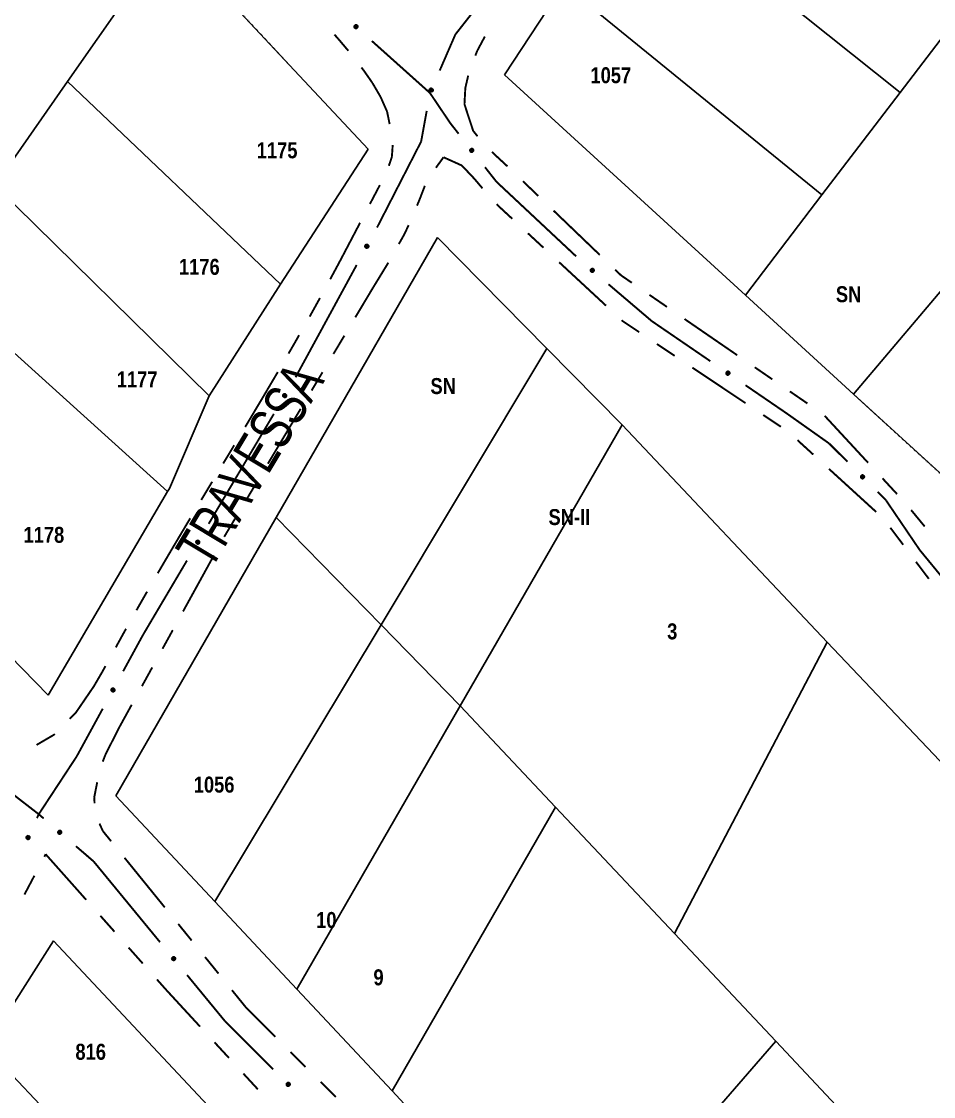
# Model space of a CAD drawing. Extents: x 201549 to 203722, y 4857623 to 4859778.
# Drawn here: x 202627.1 to 202712.8, y 4859167.1 to 4859268.1 of the extents above; entities that cross this region are included whole.
import ezdxf
from ezdxf.enums import TextEntityAlignment as Align

# ---------------------------------------------------------------- set-up
doc = ezdxf.new("R2010")
doc.units = 0
doc.header["$LTSCALE"] = 1.5
doc.header["$MEASUREMENT"] = 0
for name, color, linetype in [('CD-MALHA-LOTES', 40, 'CONTINUOUS'), ('RU-QUADRAS', 6, 'CONTINUOUS'), ('SV-EIXO-RUA-N-PAV', 6, 'CONTINUOUS'), ('SV-RUA-NAO-PAV-S-GUIA-C-GUIA', 7, 'CONTINUOUS'), ('SV-TXT-RUA-N-PAV-S-GUIA-C-GUIA', 7, 'CONTINUOUS'), ('Th_NmrPort', 1, 'CONTINUOUS')]:
    doc.layers.add(name, color=color, linetype=linetype)
doc.styles.add('ARIAL', font='ARIAL.TTF')
doc.styles.get("Standard").update_dxf_attribs({"font": 'swisscbo.ttf'})

msp = doc.modelspace()

# ---------------------------------------------------------------- linework, layer by layer
at = {"layer": 'CD-MALHA-LOTES', "linetype": 'Continuous'}
for p, q in [((202684.55, 4859281.41), (202709.62, 4859261.41)), ((202641, 4859276.07), (202631.47, 4859262.45)), ((202659.68, 4859256.08), (202641, 4859276.07)), ((202709.62, 4859261.41), (202719.11, 4859273.87)), ((202678.04, 4859271.53), (202672.47, 4859263.07)), ((202678.04, 4859271.53), (202702.28, 4859251.79)), ((202672.47, 4859263.07), (202695.1, 4859242.37)), ((202631.47, 4859262.45), (202625.84, 4859254.4)), ((202631.47, 4859262.45), (202651.45, 4859243.4)), ((202702.28, 4859251.79), (202709.62, 4859261.41)), ((202651.45, 4859243.4), (202659.68, 4859256.08)), ((202644.76, 4859232.94), (202624.64, 4859252.68)), ((202695.1, 4859242.37), (202702.28, 4859251.79)), ((202720.81, 4859251.49), (202705.24, 4859233.09)), ((202666.18, 4859247.8), (202651.06, 4859221.52)), ((202676.46, 4859237.38), (202666.18, 4859247.8)), ((202618.6, 4859244.05), (202640.85, 4859223.94)), ((202644.76, 4859232.94), (202651.45, 4859243.4)), ((202695.1, 4859242.37), (202705.24, 4859233.09)), ((202660.89, 4859211.44), (202676.46, 4859237.38)), ((202683.52, 4859230.21), (202676.46, 4859237.38)), ((202641.02, 4859224.22), (202644.76, 4859232.94)), ((202705.24, 4859233.09), (202719.73, 4859219.84)), ((202683.52, 4859230.21), (202668.31, 4859203.82)), ((202702.78, 4859209.79), (202683.52, 4859230.21)), ((202607.15, 4859227.69), (202629.65, 4859204.84)), ((202629.65, 4859204.84), (202640.85, 4859223.94)), ((202640.85, 4859223.94), (202641.02, 4859224.22)), ((202651.06, 4859221.52), (202636, 4859195.36)), ((202660.89, 4859211.44), (202651.06, 4859221.52)), ((202645.28, 4859185.45), (202660.89, 4859211.44)), ((202668.31, 4859203.82), (202660.89, 4859211.44)), ((202688.43, 4859182.45), (202702.78, 4859209.79)), ((202702.78, 4859209.79), (202738.72, 4859171.86)), ((202652.99, 4859177.22), (202668.31, 4859203.82)), ((202677.27, 4859194.3), (202668.31, 4859203.82)), ((202636, 4859195.36), (202645.28, 4859185.45)), ((202677.27, 4859194.3), (202661.92, 4859167.68)), ((202688.43, 4859182.45), (202677.27, 4859194.3)), ((202645.28, 4859185.45), (202652.99, 4859177.22)), ((202697.96, 4859172.33), (202688.43, 4859182.45)), ((202630.15, 4859181.75), (202623.78, 4859171.76)), ((202649.52, 4859161.1), (202630.15, 4859181.75)), ((202652.99, 4859177.22), (202661.92, 4859167.68)), ((202697.96, 4859172.33), (202678.49, 4859149.98)), ((202706.31, 4859163.46), (202697.96, 4859172.33)), ((202644.18, 4859150.26), (202623.78, 4859171.76)), ((202661.92, 4859167.68), (202678.49, 4859149.98))]:
    msp.add_line(p, q, dxfattribs=at)
at = {"layer": 'RU-QUADRAS', "linetype": 'Continuous'}
for points in [[(202520.07, 4859317.59, 0.01, 0.01, 0), (202528.45, 4859326.83, 0.01, 0.01, 0), (202553.18, 4859369.07, 0.01, 0.01, -0.0062454547), (202659.68, 4859256.08, 0.01, 0.01, 0), (202644.76, 4859232.94, 0.01, 0.01, 0), (202641.02, 4859224.22, 0.01, 0.01, 0), (202629.65, 4859204.84, 0.01, 0.01, -0.0097152506), (202584.4, 4859251.71, 0.01, 0.01, 0)], [(202672.47, 4859263.07, 0.01, 0.01, 0), (202706.96, 4859315.47, 0.01, 0.01, 0), (202731.27, 4859289.81, 0.01, 0.01, 0), (202816.84, 4859202.55, 0.01, 0.01, 0), (202784.23, 4859149.65, 0.01, 0.01, 0), (202755.1, 4859179.9, 0.01, 0.01, 0), (202731.47, 4859208.96, 0.01, 0.01, 0)], [(202636, 4859195.36, 0.01, 0.01, 0), (202666.18, 4859247.8, 0.01, 0.01, 0), (202683.52, 4859230.21, 0.01, 0.01, 0), (202773.3, 4859135.37, 0.01, 0.01, 0), (202742.1, 4859081.75, 0.01, 0.01, 0), (202709.49, 4859114.75, 0.01, 0.01, 0), (202678.49, 4859149.98, 0.01, 0.01, 0)], [(202602.43, 4859138.31, 0.01, 0.01, 0), (202630.15, 4859181.75, 0.01, 0.01, -0.0047944513), (202715.52, 4859089.91, 0.01, 0.01, 0), (202737.4, 4859069.1, 0.01, 0.01, 0), (202711.64, 4859024.83, 0.01, 0.01, 0), (202643.02, 4859096.11, 0.01, 0.01, 0), (202638.37, 4859102.7, 0.01, 0.01, 0)]]:
    msp.add_lwpolyline(points, format="xyseb", close=True, dxfattribs=at)
at = {"layer": 'SV-EIXO-RUA-N-PAV', "const_width": 0.18}
for points in [[(202667.865872, 4859266.85033), (202672.997919, 4859273.382026)], [(202660.024485, 4859266.244166), (202665.239955, 4859261.57524)], [(202666.395588, 4859263.462283), (202667.589867, 4859266.214318)], [(202667.589867, 4859266.214318), (202667.865872, 4859266.85033)], [(202665.239955, 4859261.57524), (202665.482469, 4859261.35814)], [(202665.482469, 4859261.35814), (202666.976593, 4859259.139901)], [(202664.653459, 4859256.798586), (202665.177242, 4859259.679394)], [(202666.976593, 4859259.139901), (202667.394054, 4859258.520122)], [(202667.394054, 4859258.520122), (202668.169339, 4859257.536106)], [(202664.620621, 4859256.734552), (202664.653459, 4859256.798586)], [(202660.513771, 4859248.726195), (202664.620621, 4859256.734552)], [(202670.644828, 4859254.394139), (202671.2637, 4859253.608648)], [(202671.2637, 4859253.608648), (202671.725407, 4859253.022635)], [(202671.725407, 4859253.022635), (202679.211013, 4859246.014834)], [(202652.866876, 4859234.67184), (202658.602238, 4859245.212506)], [(202682.241267, 4859243.404488), (202686.047483, 4859240.162156)], [(202686.047483, 4859240.162156), (202686.302076, 4859239.945281)], [(202686.302076, 4859239.945281), (202691.803209, 4859236.181348)], [(202695.104438, 4859233.922612), (202698.405667, 4859231.663877)], [(202698.405667, 4859231.663877), (202698.962954, 4859231.282575)], [(202645.586233, 4859222.394679), (202650.827878, 4859231.230593)], [(202698.962954, 4859231.282575), (202702.492057, 4859228.782793)], [(202702.492057, 4859228.782793), (202702.961126, 4859228.450536)], [(202702.961126, 4859228.450536), (202704.675986, 4859226.735676)], [(202707.504413, 4859223.907249), (202708.21152, 4859223.200142)], [(202708.21152, 4859223.200142), (202708.292022, 4859223.11964)], [(202708.292022, 4859223.11964), (202711.035604, 4859219.076467)], [(202644.707562, 4859220.90869), (202645.216543, 4859221.769467)], [(202645.216543, 4859221.769467), (202645.586233, 4859222.394679)], [(202711.035604, 4859219.076467), (202711.457242, 4859218.455106)], [(202711.457242, 4859218.455106), (202714.790966, 4859214.400577)], [(202638.53965, 4859210.477663), (202642.671636, 4859217.46558)], [(202638.117372, 4859209.703487), (202638.53965, 4859210.477663)], [(202636.680816, 4859207.0698), (202638.117372, 4859209.703487)], [(202632.322076, 4859199.078778), (202634.765407, 4859203.558218)], [(202628.757276, 4859193.647739), (202631.829578, 4859198.328447)], [(202631.829578, 4859198.328447), (202632.322076, 4859199.078778)], [(202624.580294, 4859196.881636), (202628.445173, 4859193.889374)], [(202628.445173, 4859193.889374), (202628.757276, 4859193.647739)], [(202628.590832, 4859193.282842), (202628.757276, 4859193.647739)], [(202628.757276, 4859193.647739), (202629.216265, 4859193.253144)], [(202632.24945, 4859190.645504), (202633.766043, 4859189.341684)], [(202633.766043, 4859189.341684), (202633.909362, 4859189.218473)], [(202633.909362, 4859189.218473), (202640.140381, 4859181.640207)], [(202642.680802, 4859178.550505), (202645.856329, 4859174.688378)], [(202645.856329, 4859174.688378), (202646.23706, 4859174.225327)], [(202646.23706, 4859174.225327), (202650.762913, 4859169.699473)]]:
    msp.add_lwpolyline(points, dxfattribs=at)
at = {"layer": 'SV-EIXO-RUA-N-PAV'}
for points in [[(202658.500721, 4859267.755995), (202658.549512, 4859267.759387), (202658.592139, 4859267.752325), (202658.625996, 4859267.736202), (202658.6522, 4859267.714154), (202658.676468, 4859267.688577), (202658.695245, 4859267.657393), (202658.708419, 4859267.618166), (202658.712165, 4859267.569246), (202658.702061, 4859267.526054), (202658.68803, 4859267.492015), (202658.666612, 4859267.463367), (202658.641371, 4859267.440209), (202658.608334, 4859267.421775), (202658.56845, 4859267.408812), (202658.519168, 4859267.406236), (202658.477426, 4859267.413446), (202658.445087, 4859267.429901), (202658.416422, 4859267.451615), (202658.39196, 4859267.478024), (202658.373704, 4859267.508741), (202658.360725, 4859267.548921), (202658.358827, 4859267.597596), (202658.365543, 4859267.639311), (202658.381539, 4859267.671873), (202658.403553, 4859267.699612), (202658.428909, 4859267.724264), (202658.459471, 4859267.744444), (202658.500721, 4859267.755995)], [(202665.441221, 4859261.539611), (202665.422621, 4859261.584844), (202665.415885, 4859261.627523), (202665.420512, 4859261.664737), (202665.433175, 4859261.696556), (202665.449797, 4859261.727649), (202665.473471, 4859261.7553), (202665.506545, 4859261.780169), (202665.55179, 4859261.799146), (202665.595964, 4859261.803173), (202665.632691, 4859261.800589), (202665.66663, 4859261.789295), (202665.696565, 4859261.772641), (202665.724474, 4859261.7471), (202665.749349, 4859261.713337), (202665.76733, 4859261.66738), (202665.773647, 4859261.625493), (202665.768226, 4859261.589615), (202665.756656, 4859261.555567), (202665.739306, 4859261.524027), (202665.71591, 4859261.497019), (202665.68187, 4859261.472034), (202665.636276, 4859261.454888), (202665.594571, 4859261.44811), (202665.558627, 4859261.453026), (202665.525362, 4859261.465172), (202665.493974, 4859261.481464), (202665.465188, 4859261.504105), (202665.441221, 4859261.539611)], [(202669.404631, 4859256.146108), (202669.453275, 4859256.141035), (202669.494045, 4859256.126727), (202669.524615, 4859256.105007), (202669.546624, 4859256.078769), (202669.566117, 4859256.049391), (202669.579235, 4859256.015436), (202669.585446, 4859255.974524), (202669.580699, 4859255.925691), (202669.563297, 4859255.884889), (202669.543606, 4859255.85378), (202669.517569, 4859255.829255), (202669.488712, 4859255.810797), (202669.45299, 4859255.798337), (202669.411469, 4859255.792447), (202669.362481, 4859255.798409), (202669.322607, 4859255.81271), (202669.293591, 4859255.834495), (202669.269101, 4859255.860828), (202669.24956, 4859255.891059), (202669.236875, 4859255.924465), (202669.23102, 4859255.966281), (202669.237545, 4859256.014554), (202669.251354, 4859256.054486), (202669.272727, 4859256.083801), (202669.299194, 4859256.107328), (202669.328422, 4859256.127237), (202669.362006, 4859256.141845), (202669.404631, 4859256.146108)], [(202659.392767, 4859246.895688), (202659.378255, 4859246.942394), (202659.375333, 4859246.985503), (202659.383245, 4859247.02216), (202659.398683, 4859247.052729), (202659.417999, 4859247.082223), (202659.444034, 4859247.107664), (202659.479185, 4859247.129499), (202659.525935, 4859247.144385), (202659.570293, 4859247.144476), (202659.606645, 4859247.138642), (202659.639448, 4859247.124379), (202659.667786, 4859247.105135), (202659.693318, 4859247.077217), (202659.715098, 4859247.041379), (202659.728929, 4859246.994007), (202659.731503, 4859246.951725), (202659.72292, 4859246.91647), (202659.708372, 4859246.883584), (202659.688291, 4859246.853708), (202659.662591, 4859246.828883), (202659.626468, 4859246.807018), (202659.579531, 4859246.793987), (202659.537389, 4859246.790938), (202659.502023, 4859246.799024), (202659.469968, 4859246.814075), (202659.44015, 4859246.833089), (202659.413487, 4859246.858196), (202659.392767, 4859246.895688)], [(202680.680789, 4859244.878391), (202680.729481, 4859244.882982), (202680.772269, 4859244.87697), (202680.806512, 4859244.861685), (202680.833251, 4859244.840287), (202680.85814, 4859244.815315), (202680.877678, 4859244.784602), (202680.891813, 4859244.74571), (202680.896761, 4859244.696897), (202680.887722, 4859244.65347), (202680.874532, 4859244.619096), (202680.853825, 4859244.589931), (202680.829161, 4859244.566159), (202680.796587, 4859244.546918), (202680.757034, 4859244.532979), (202680.707831, 4859244.529191), (202680.665924, 4859244.535373), (202680.63319, 4859244.551027), (202680.604, 4859244.57203), (202680.578896, 4859244.597829), (202680.55989, 4859244.628088), (202680.545927, 4859244.667937), (202680.542832, 4859244.71655), (202680.54852, 4859244.758418), (202680.563711, 4859244.791363), (202680.585036, 4859244.819635), (202680.609779, 4859244.844903), (202680.639835, 4859244.865829), (202680.680789, 4859244.878391)], [(202693.397403, 4859235.223964), (202693.445341, 4859235.233658), (202693.488524, 4859235.232186), (202693.524187, 4859235.220592), (202693.553031, 4859235.20213), (202693.580411, 4859235.179918), (202693.603076, 4859235.151434), (202693.621228, 4859235.114247), (202693.63129, 4859235.066227), (202693.626875, 4859235.022089), (202693.617379, 4859234.986517), (202693.599859, 4859234.955333), (202693.577836, 4859234.929096), (202693.547469, 4859234.906531), (202693.509605, 4859234.888503), (202693.461074, 4859234.879555), (202693.418748, 4859234.881288), (202693.384548, 4859234.893408), (202693.353308, 4859234.91122), (202693.325627, 4859234.934231), (202693.30354, 4859234.96232), (202693.285457, 4859235.000477), (202693.27726, 4859235.048494), (202693.278506, 4859235.090728), (202693.290143, 4859235.12509), (202693.308371, 4859235.15545), (202693.330315, 4859235.183184), (202693.358, 4859235.207159), (202693.397403, 4859235.223964)], [(202651.6803, 4859232.883293), (202651.667531, 4859232.930505), (202651.66621, 4859232.973693), (202651.675477, 4859233.01003), (202651.692038, 4859233.040006), (202651.712435, 4859233.068764), (202651.739396, 4859233.093221), (202651.775332, 4859233.113737), (202651.822603, 4859233.126879), (202651.866933, 4859233.125324), (202651.903044, 4859233.118145), (202651.935295, 4859233.102676), (202651.9629, 4859233.082393), (202651.987378, 4859233.053547), (202652.007814, 4859233.016926), (202652.019878, 4859232.969074), (202652.020882, 4859232.926725), (202652.010997, 4859232.891813), (202651.99524, 4859232.859489), (202651.974064, 4859232.830379), (202651.94746, 4859232.806524), (202651.910551, 4859232.786015), (202651.863164, 4859232.774733), (202651.820937, 4859232.77325), (202651.785896, 4859232.782642), (202651.754421, 4859232.798872), (202651.725329, 4859232.818979), (202651.699615, 4859232.845057), (202651.6803, 4859232.883293)], [(202706.066441, 4859225.500899), (202706.115344, 4859225.501592), (202706.157516, 4859225.492187), (202706.190432, 4859225.47422), (202706.215379, 4859225.450758), (202706.238197, 4859225.423881), (202706.255224, 4859225.391708), (202706.266213, 4859225.351813), (202706.267252, 4859225.302761), (202706.254779, 4859225.260193), (202706.23889, 4859225.22698), (202706.215923, 4859225.199558), (202706.189442, 4859225.177829), (202706.155437, 4859225.161247), (202706.114899, 4859225.150506), (202706.06555, 4859225.150655), (202706.024269, 4859225.160158), (202705.992887, 4859225.178373), (202705.965466, 4859225.201637), (202705.942499, 4859225.229356), (202705.925967, 4859225.261034), (202705.915226, 4859225.30187), (202705.916018, 4859225.350575), (202705.925026, 4859225.391856), (202705.942796, 4859225.423485), (202705.966307, 4859225.449966), (202705.992986, 4859225.47318), (202706.024615, 4859225.491643), (202706.066441, 4859225.500899)], [(202643.521713, 4859219.119487), (202643.508877, 4859219.166681), (202643.507495, 4859219.209866), (202643.51671, 4859219.246217), (202643.533229, 4859219.276216), (202643.553585, 4859219.305003), (202643.580511, 4859219.329498), (202643.616418, 4859219.350065), (202643.66367, 4859219.363274), (202643.708003, 4859219.361782), (202643.744124, 4859219.354655), (202643.776397, 4859219.339231), (202643.80403, 4859219.318988), (202643.82855, 4859219.290177), (202643.849037, 4859219.253584), (202643.861169, 4859219.20575), (202643.862233, 4859219.163402), (202643.852397, 4859219.128476), (202643.836686, 4859219.09613), (202643.815552, 4859219.06699), (202643.788982, 4859219.043097), (202643.752102, 4859219.022535), (202643.70473, 4859219.011187), (202643.662506, 4859219.009643), (202643.627451, 4859219.018986), (202643.595954, 4859219.035171), (202643.566833, 4859219.055237), (202643.541083, 4859219.081279), (202643.521713, 4859219.119487)], [(202635.557671, 4859205.240585), (202635.543207, 4859205.287306), (202635.54033, 4859205.330418), (202635.54828, 4859205.367066), (202635.563749, 4859205.397619), (202635.583095, 4859205.427094), (202635.609157, 4859205.452507), (202635.64433, 4859205.474306), (202635.691096, 4859205.489144), (202635.735453, 4859205.489189), (202635.7718, 4859205.483317), (202635.804588, 4859205.469021), (202635.832906, 4859205.449747), (202635.858409, 4859205.421803), (202635.880152, 4859205.385943), (202635.893934, 4859205.338557), (202635.896465, 4859205.296272), (202635.887845, 4859205.261026), (202635.873264, 4859205.228155), (202635.853152, 4859205.1983), (202635.827426, 4859205.173501), (202635.79128, 4859205.151674), (202635.74433, 4859205.138691), (202635.702185, 4859205.135685), (202635.666827, 4859205.143808), (202635.634788, 4859205.158892), (202635.604989, 4859205.177937), (202635.578352, 4859205.203071), (202635.557671, 4859205.240585)], [(202627.60104, 4859191.378164), (202627.58328, 4859191.423734), (202627.577335, 4859191.466531), (202627.58265, 4859191.503653), (202627.5959, 4859191.535232), (202627.613094, 4859191.566012), (202627.637277, 4859191.59322), (202627.670805, 4859191.617472), (202627.716393, 4859191.635609), (202627.760635, 4859191.638818), (202627.797307, 4859191.635554), (202627.831031, 4859191.623633), (202627.860653, 4859191.606429), (202627.888084, 4859191.580375), (202627.91233, 4859191.546157), (202627.929457, 4859191.499875), (202627.934998, 4859191.457879), (202627.928914, 4859191.422108), (202627.916715, 4859191.38828), (202627.898785, 4859191.357066), (202627.874893, 4859191.330495), (202627.840397, 4859191.306145), (202627.794493, 4859191.289846), (202627.752669, 4859191.283841), (202627.716822, 4859191.289421), (202627.683788, 4859191.302181), (202627.652707, 4859191.319051), (202627.624345, 4859191.342221), (202627.60104, 4859191.378164)], [(202630.695668, 4859192.126465), (202630.744381, 4859192.130834), (202630.78714, 4859192.124629), (202630.821315, 4859192.109189), (202630.847956, 4859192.08767), (202630.872731, 4859192.062585), (202630.89213, 4859192.031784), (202630.906089, 4859191.992829), (202630.910815, 4859191.943994), (202630.90158, 4859191.900608), (202630.888234, 4859191.866295), (202630.867395, 4859191.837223), (202630.842624, 4859191.813563), (202630.809963, 4859191.79447), (202630.770347, 4859191.78071), (202630.721127, 4859191.777146), (202630.679248, 4859191.783517), (202630.646585, 4859191.79932), (202630.617492, 4859191.820455), (202630.592505, 4859191.846367), (202630.573636, 4859191.876712), (202630.559854, 4859191.916624), (202630.55698, 4859191.965251), (202630.562857, 4859192.007093), (202630.578197, 4859192.039969), (202630.59965, 4859192.068143), (202630.624507, 4859192.093299), (202630.654657, 4859192.114088), (202630.695668, 4859192.126465)], [(202641.404368, 4859180.276251), (202641.453108, 4859180.272193), (202641.494167, 4859180.258738), (202641.525183, 4859180.237659), (202641.547733, 4859180.211886), (202641.567834, 4859180.18292), (202641.581657, 4859180.149245), (202641.58872, 4859180.108472), (202641.584991, 4859180.059551), (202641.568443, 4859180.018395), (202641.549405, 4859179.986882), (202641.523884, 4859179.96182), (202641.495418, 4859179.942765), (202641.459964, 4859179.929563), (202641.418574, 4859179.922809), (202641.369473, 4859179.927749), (202641.32931, 4859179.941216), (202641.299845, 4859179.962392), (202641.274812, 4859179.988209), (202641.254645, 4859180.018026), (202641.241267, 4859180.05116), (202641.234542, 4859180.092846), (202641.24006, 4859180.141244), (202641.253034, 4859180.181455), (202641.273791, 4859180.211209), (202641.299762, 4859180.235282), (202641.328569, 4859180.255796), (202641.361842, 4859180.2711), (202641.404368, 4859180.276251)], [(202652.153368, 4859168.464696), (202652.202272, 4859168.465389), (202652.244444, 4859168.455984), (202652.277359, 4859168.438017), (202652.302306, 4859168.414555), (202652.325124, 4859168.387678), (202652.342152, 4859168.355505), (202652.35314, 4859168.31561), (202652.354179, 4859168.266558), (202652.341706, 4859168.22399), (202652.325817, 4859168.190777), (202652.302851, 4859168.163355), (202652.276369, 4859168.141626), (202652.242365, 4859168.125044), (202652.201826, 4859168.114303), (202652.152477, 4859168.114452), (202652.111196, 4859168.123955), (202652.079815, 4859168.14217), (202652.052393, 4859168.165434), (202652.029427, 4859168.193153), (202652.012894, 4859168.224831), (202652.002153, 4859168.265667), (202652.002945, 4859168.314372), (202652.011954, 4859168.355653), (202652.029724, 4859168.387282), (202652.053235, 4859168.413763), (202652.079914, 4859168.436977), (202652.111543, 4859168.45544), (202652.153368, 4859168.464696)]]:
    msp.add_lwpolyline(points, close=True, dxfattribs=at)
for points in [[(202658.358827, 4859267.597596), (202658.608334, 4859267.421775)], [(202658.360725, 4859267.548921), (202658.56845, 4859267.408812)], [(202658.363134, 4859267.61626), (202658.620629, 4859267.433365)], [(202658.363657, 4859267.571837), (202658.585783, 4859267.416943)], [(202658.365543, 4859267.639311), (202658.641371, 4859267.440209)], [(202658.372905, 4859267.526931), (202658.53772, 4859267.412353)], [(202658.373704, 4859267.508741), (202658.519168, 4859267.406236)], [(202658.375614, 4859267.652704), (202658.651409, 4859267.453427)], [(202658.381539, 4859267.671873), (202658.666612, 4859267.463367)], [(202658.38649, 4859267.490961), (202658.49319, 4859267.413756)], [(202658.39196, 4859267.478024), (202658.477426, 4859267.413446)], [(202658.394194, 4859267.683688), (202658.674268, 4859267.476917)], [(202658.403553, 4859267.699612), (202658.68803, 4859267.492015)], [(202658.419784, 4859267.710228), (202658.692529, 4859267.513681)], [(202658.428909, 4859267.724264), (202658.702061, 4859267.526054)], [(202658.44762, 4859267.731094), (202658.703992, 4859267.551036)], [(202658.459471, 4859267.744444), (202658.712165, 4859267.569246)], [(202658.479523, 4859267.748319), (202658.706412, 4859267.594655)], [(202658.500721, 4859267.755995), (202658.708419, 4859267.618166)], [(202658.527373, 4859267.756763), (202658.696041, 4859267.642398)], [(202658.549512, 4859267.759387), (202658.695245, 4859267.657393)], [(202658.573829, 4859267.755466), (202658.678603, 4859267.678155)], [(202658.592139, 4859267.752325), (202658.676468, 4859267.688577)], [(202665.415885, 4859261.627523), (202665.449797, 4859261.727649)], [(202665.418676, 4859261.609157), (202665.459015, 4859261.732961)], [(202665.422621, 4859261.584844), (202665.473471, 4859261.7553)], [(202665.432091, 4859261.564661), (202665.487451, 4859261.760783)], [(202665.441221, 4859261.539611), (202665.506545, 4859261.780169)], [(202665.455189, 4859261.521913), (202665.52949, 4859261.785676)], [(202665.465188, 4859261.504105), (202665.55179, 4859261.799146)], [(202665.481593, 4859261.497067), (202665.571648, 4859261.79713)], [(202665.493974, 4859261.481464), (202665.595964, 4859261.803173)], [(202665.510171, 4859261.477229), (202665.610711, 4859261.798028)], [(202665.525362, 4859261.465172), (202665.632691, 4859261.800589)], [(202665.543425, 4859261.46131), (202665.651357, 4859261.792289)], [(202665.558627, 4859261.453026), (202665.66663, 4859261.789295)], [(202665.578686, 4859261.453446), (202665.680856, 4859261.778)], [(202665.594571, 4859261.44811), (202665.696565, 4859261.772641)], [(202665.617206, 4859261.453091), (202665.709599, 4859261.755114)], [(202665.636276, 4859261.454888), (202665.724474, 4859261.7471)], [(202665.659199, 4859261.467593), (202665.736169, 4859261.727222)], [(202665.68187, 4859261.472034), (202665.749349, 4859261.713337)], [(202665.6989, 4859261.490525), (202665.755677, 4859261.683057)], [(202665.71591, 4859261.497019), (202665.76733, 4859261.66738)], [(202665.728753, 4859261.514757), (202665.768383, 4859261.640356)], [(202665.739306, 4859261.524027), (202665.773647, 4859261.625493)], [(202669.23102, 4859255.966281), (202669.411469, 4859255.792447)], [(202669.236875, 4859255.924465), (202669.362481, 4859255.798409)], [(202669.237545, 4859256.014554), (202669.45299, 4859255.798337)], [(202669.23786, 4859255.988348), (202669.429944, 4859255.797467)], [(202669.239224, 4859255.94252), (202669.381809, 4859255.801234)], [(202669.245006, 4859256.032195), (202669.4671, 4859255.807633)], [(202669.246402, 4859255.904746), (202669.338189, 4859255.810296)], [(202669.24956, 4859255.891059), (202669.322607, 4859255.81271)], [(202669.251354, 4859256.054486), (202669.488712, 4859255.810797)], [(202669.263584, 4859256.065942), (202669.500879, 4859255.822086)], [(202669.272727, 4859256.083801), (202669.517569, 4859255.829255)], [(202669.287229, 4859256.093257), (202669.527447, 4859255.841281)], [(202669.299194, 4859256.107328), (202669.543606, 4859255.85378)], [(202669.317013, 4859256.114985), (202669.551774, 4859255.874345)], [(202669.328422, 4859256.127237), (202669.563297, 4859255.884889)], [(202669.348031, 4859256.130738), (202669.569508, 4859255.909163)], [(202669.362006, 4859256.141845), (202669.580699, 4859255.925691)], [(202669.382426, 4859256.142203), (202669.579414, 4859255.951711)], [(202669.404631, 4859256.146108), (202669.585446, 4859255.974524)], [(202669.431015, 4859256.142268), (202669.577433, 4859256.000528)], [(202669.453275, 4859256.141035), (202669.579235, 4859256.015436)], [(202669.476552, 4859256.132979), (202669.566422, 4859256.038756)], [(202669.494045, 4859256.126727), (202669.566117, 4859256.049391)], [(202659.375333, 4859246.985503), (202659.417999, 4859247.082223)], [(202659.376483, 4859246.966961), (202659.427652, 4859247.086696)], [(202659.378255, 4859246.942394), (202659.444034, 4859247.107664)], [(202659.385896, 4859246.921451), (202659.458445, 4859247.111884)], [(202659.392767, 4859246.895688), (202659.479185, 4859247.129499)], [(202659.405108, 4859246.876821), (202659.502528, 4859247.132947)], [(202659.413487, 4859246.858196), (202659.525935, 4859247.144385)], [(202659.429203, 4859246.84973), (202659.545536, 4859247.140615)], [(202659.44015, 4859246.833089), (202659.570293, 4859247.144476)], [(202659.455907, 4859246.827433), (202659.584525, 4859247.138041)], [(202659.469968, 4859246.814075), (202659.606645, 4859247.138642)], [(202659.487616, 4859246.808625), (202659.624502, 4859247.128717)], [(202659.502023, 4859246.799024), (202659.639448, 4859247.124379)], [(202659.52204, 4859246.797662), (202659.652615, 4859247.111866)], [(202659.537389, 4859246.790938), (202659.667786, 4859247.105135)], [(202659.560377, 4859246.79389), (202659.679213, 4859247.08652)], [(202659.579531, 4859246.793987), (202659.693318, 4859247.077217)], [(202659.603491, 4859246.804607), (202659.703202, 4859247.056379)], [(202659.626468, 4859246.807018), (202659.715098, 4859247.041379)], [(202659.645071, 4859246.823925), (202659.718714, 4859247.010657)], [(202659.662591, 4859246.828883), (202659.728929, 4859246.994007)], [(202659.676957, 4859246.845411), (202659.727579, 4859246.966997)], [(202659.688291, 4859246.853708), (202659.731503, 4859246.951725)], [(202680.558259, 4859244.772055), (202680.838871, 4859244.57962)], [(202680.563711, 4859244.791363), (202680.853825, 4859244.589931)], [(202680.576071, 4859244.803486), (202680.861146, 4859244.603665)], [(202680.585036, 4859244.819635), (202680.874532, 4859244.619096)], [(202680.601001, 4859244.830647), (202680.878497, 4859244.640867)], [(202680.609779, 4859244.844903), (202680.887722, 4859244.65347)], [(202680.628316, 4859244.852191), (202680.889038, 4859244.678492)], [(202680.639835, 4859244.865829), (202680.896761, 4859244.696897)], [(202680.659785, 4859244.870196), (202680.890384, 4859244.722157)], [(202680.680789, 4859244.878391), (202680.891813, 4859244.74571)], [(202680.707413, 4859244.879814), (202680.878843, 4859244.769631)], [(202680.729481, 4859244.882982), (202680.877678, 4859244.784602)], [(202680.753887, 4859244.87966), (202680.86053, 4859244.804948)], [(202680.772269, 4859244.87697), (202680.85814, 4859244.815315)], [(202680.542832, 4859244.71655), (202680.796587, 4859244.546918)], [(202680.545927, 4859244.667937), (202680.757034, 4859244.532979)], [(202680.546679, 4859244.735314), (202680.808594, 4859244.558807)], [(202680.548295, 4859244.690918), (202680.774162, 4859244.541533)], [(202680.54852, 4859244.758418), (202680.829161, 4859244.566159)], [(202680.558644, 4859244.646253), (202680.726226, 4859244.535762)], [(202680.55989, 4859244.628088), (202680.707831, 4859244.529191)], [(202680.573109, 4859244.610628), (202680.681676, 4859244.53607)], [(202680.578896, 4859244.597829), (202680.665924, 4859244.535373)], [(202693.27726, 4859235.048494), (202693.547469, 4859234.906531)], [(202693.278506, 4859235.090728), (202693.577836, 4859234.929096)], [(202693.279109, 4859235.067559), (202693.558157, 4859234.919618)], [(202693.285391, 4859235.02358), (202693.525736, 4859234.898814)], [(202693.285457, 4859235.000477), (202693.509605, 4859234.888503)], [(202693.286755, 4859235.105315), (202693.586073, 4859234.943505)], [(202693.290143, 4859235.12509), (202693.599859, 4859234.955333)], [(202693.300387, 4859234.980253), (202693.478674, 4859234.888027)], [(202693.301157, 4859235.138447), (202693.605692, 4859234.969762)], [(202693.30354, 4859234.96232), (202693.461074, 4859234.879555)], [(202693.308371, 4859235.15545), (202693.617379, 4859234.986517)], [(202693.318524, 4859234.94635), (202693.43434, 4859234.883641)], [(202693.323088, 4859235.168083), (202693.619028, 4859235.008584)], [(202693.325627, 4859234.934231), (202693.418748, 4859234.881288)], [(202693.330315, 4859235.183184), (202693.626875, 4859235.022089)], [(202693.347982, 4859235.192384), (202693.625548, 4859235.04711)], [(202693.358, 4859235.207159), (202693.63129, 4859235.066227)], [(202693.37738, 4859235.213603), (202693.622288, 4859235.090675)], [(202693.397403, 4859235.223964), (202693.621228, 4859235.114247)], [(202693.42373, 4859235.228183), (202693.605811, 4859235.136669)], [(202693.445341, 4859235.233658), (202693.603076, 4859235.151434)], [(202693.469961, 4859235.232925), (202693.58388, 4859235.169861)], [(202693.488524, 4859235.232186), (202693.580411, 4859235.179918)], [(202651.66621, 4859232.973693), (202651.712435, 4859233.068764)], [(202651.666672, 4859232.955121), (202651.722247, 4859233.072875)], [(202651.667531, 4859232.930505), (202651.739396, 4859233.093221)], [(202651.67439, 4859232.909292), (202651.753953, 4859233.096903)], [(202651.6803, 4859232.883293), (202651.775332, 4859233.113737)], [(202651.691933, 4859232.863981), (202651.798787, 4859233.116317)], [(202651.699615, 4859232.845057), (202651.822603, 4859233.126879)], [(202651.715007, 4859232.836014), (202651.84205, 4859233.122384)], [(202651.725329, 4859232.818979), (202651.866933, 4859233.125324)], [(202651.740865, 4859232.812742), (202651.880917, 4859233.118366)], [(202651.754421, 4859232.798872), (202651.903044, 4859233.118145)], [(202651.771855, 4859232.792771), (202651.92052, 4859233.107565)], [(202651.785896, 4859232.782642), (202651.935295, 4859233.102676)], [(202651.805849, 4859232.780538), (202651.947989, 4859233.089683)], [(202651.820937, 4859232.77325), (202651.9629, 4859233.082393)], [(202651.844019, 4859232.775347), (202651.973628, 4859233.063367)], [(202651.863164, 4859232.774733), (202651.987378, 4859233.053547)], [(202651.887501, 4859232.784457), (202651.996483, 4859233.032357)], [(202651.910551, 4859232.786015), (202652.007814, 4859233.016926)], [(202651.929769, 4859232.80222), (202652.010287, 4859232.986091)], [(202651.94746, 4859232.806524), (202652.019878, 4859232.969074)], [(202651.96243, 4859232.822508), (202652.017528, 4859232.942132)], [(202651.974064, 4859232.830379), (202652.020882, 4859232.926725)], [(202705.915226, 4859225.30187), (202706.114899, 4859225.150506)], [(202705.916018, 4859225.350575), (202706.155437, 4859225.161247)], [(202705.919419, 4859225.324589), (202706.132653, 4859225.157668)], [(202705.921348, 4859225.368973), (202706.168353, 4859225.172141)], [(202705.925026, 4859225.391856), (202706.189442, 4859225.177829)], [(202705.925967, 4859225.261034), (202706.06555, 4859225.150655)], [(202705.926173, 4859225.27924), (202706.08441, 4859225.155738)], [(202705.935821, 4859225.404673), (202706.200194, 4859225.190473)], [(202705.937751, 4859225.242576), (202706.040027, 4859225.159597)], [(202705.942499, 4859225.229356), (202706.024269, 4859225.160158)], [(202705.942796, 4859225.423485), (202706.215923, 4859225.199558)], [(202705.956084, 4859225.434583), (202706.224315, 4859225.212665)], [(202705.966307, 4859225.449966), (202706.23889, 4859225.22698)], [(202705.9831, 4859225.45967), (202706.244578, 4859225.248365)], [(202705.992986, 4859225.47318), (202706.254779, 4859225.260193)], [(202706.012046, 4859225.478967), (202706.258086, 4859225.28503)], [(202706.024615, 4859225.491643), (202706.267252, 4859225.302761)], [(202706.044851, 4859225.494405), (202706.26291, 4859225.328448)], [(202706.066441, 4859225.500899), (202706.266213, 4859225.351813)], [(202706.093094, 4859225.500194), (202706.255191, 4859225.376692)], [(202706.115344, 4859225.501592), (202706.255224, 4859225.391708)], [(202706.139408, 4859225.496335), (202706.239753, 4859225.413356)], [(202706.157516, 4859225.492187), (202706.238197, 4859225.423881)], [(202643.507495, 4859219.209866), (202643.553585, 4859219.305003)], [(202643.507983, 4859219.191295), (202643.563391, 4859219.309128)], [(202643.508877, 4859219.166681), (202643.580511, 4859219.329498)], [(202643.515766, 4859219.145478), (202643.595063, 4859219.333202)], [(202643.521713, 4859219.119487), (202643.616418, 4859219.350065)], [(202643.533374, 4859219.100191), (202643.63987, 4859219.352679)], [(202643.541083, 4859219.081279), (202643.66367, 4859219.363274)], [(202643.556487, 4859219.072257), (202643.683124, 4859219.358807)], [(202643.566833, 4859219.055237), (202643.708003, 4859219.361782)], [(202643.582378, 4859219.049022), (202643.721996, 4859219.354844)], [(202643.595954, 4859219.035171), (202643.744124, 4859219.354655)], [(202643.613396, 4859219.029095), (202643.761614, 4859219.344099)], [(202643.627451, 4859219.018986), (202643.776397, 4859219.339231)], [(202643.647407, 4859219.01691), (202643.789109, 4859219.326256)], [(202643.662506, 4859219.009643), (202643.80403, 4859219.318988)], [(202643.685585, 4859219.011773), (202643.814786, 4859219.299977)], [(202643.70473, 4859219.011187), (202643.82855, 4859219.290177)], [(202643.729054, 4859219.020945), (202643.837684, 4859219.269)], [(202643.752102, 4859219.022535), (202643.849037, 4859219.253584)], [(202643.771297, 4859219.038767), (202643.851554, 4859219.222753)], [(202643.788982, 4859219.043097), (202643.861169, 4859219.20575)], [(202643.803929, 4859219.059102), (202643.858857, 4859219.178804)], [(202643.815552, 4859219.06699), (202643.862233, 4859219.163402)], [(202635.54033, 4859205.330418), (202635.583095, 4859205.427094)], [(202635.541461, 4859205.311875), (202635.592753, 4859205.431557)], [(202635.543207, 4859205.287306), (202635.609157, 4859205.452507)], [(202635.550826, 4859205.266354), (202635.623572, 4859205.456713)], [(202635.557671, 4859205.240585), (202635.64433, 4859205.474306)], [(202635.569993, 4859205.221705), (202635.667677, 4859205.47773)], [(202635.578352, 4859205.203071), (202635.691096, 4859205.489144)], [(202635.59406, 4859205.194589), (202635.710693, 4859205.485353)], [(202635.604989, 4859205.177937), (202635.735453, 4859205.489189)], [(202635.620741, 4859205.172264), (202635.749679, 4859205.48274)], [(202635.634788, 4859205.158892), (202635.7718, 4859205.483317)], [(202635.652431, 4859205.153424), (202635.789646, 4859205.473374)], [(202635.666827, 4859205.143808), (202635.804588, 4859205.469021)], [(202635.686843, 4859205.142425), (202635.817742, 4859205.456495)], [(202635.702185, 4859205.135685), (202635.832906, 4859205.449747)], [(202635.725176, 4859205.138614), (202635.844314, 4859205.431121)], [(202635.74433, 4859205.138691), (202635.858409, 4859205.421803)], [(202635.768301, 4859205.149286), (202635.868272, 4859205.400955)], [(202635.79128, 4859205.151674), (202635.880152, 4859205.385943)], [(202635.809901, 4859205.168561), (202635.883736, 4859205.355217)], [(202635.827426, 4859205.173501), (202635.893934, 4859205.338557)], [(202635.841809, 4859205.190015), (202635.892557, 4859205.311548)], [(202635.853152, 4859205.1983), (202635.896465, 4859205.296272)], [(202627.577335, 4859191.466531), (202627.613094, 4859191.566012)], [(202627.579785, 4859191.448116), (202627.622409, 4859191.571152)], [(202627.58328, 4859191.423734), (202627.637277, 4859191.59322)], [(202627.592374, 4859191.40338), (202627.651355, 4859191.598443)], [(202627.60104, 4859191.378164), (202627.670805, 4859191.617472)], [(202627.614677, 4859191.360211), (202627.693848, 4859191.622553)], [(202627.624345, 4859191.342221), (202627.716393, 4859191.635609)], [(202627.640617, 4859191.334881), (202627.73621, 4859191.633226)], [(202627.652707, 4859191.319051), (202627.760635, 4859191.638818)], [(202627.668823, 4859191.314517), (202627.775284, 4859191.6334)], [(202627.683788, 4859191.302181), (202627.797307, 4859191.635554)], [(202627.701776, 4859191.297986), (202627.815817, 4859191.626909)], [(202627.716822, 4859191.289421), (202627.831031, 4859191.623633)], [(202627.736886, 4859191.28947), (202627.845046, 4859191.612077)], [(202627.752669, 4859191.283841), (202627.860653, 4859191.606429)], [(202627.775393, 4859191.288402), (202627.87336, 4859191.588663)], [(202627.794493, 4859191.289846), (202627.888084, 4859191.580375)], [(202627.817646, 4859191.302124), (202627.899409, 4859191.560284)], [(202627.840397, 4859191.306145), (202627.91233, 4859191.546157)], [(202627.857765, 4859191.324318), (202627.918096, 4859191.515765)], [(202627.874893, 4859191.330495), (202627.929457, 4859191.499875)], [(202627.888062, 4859191.347993), (202627.93001, 4859191.472837)], [(202627.898785, 4859191.357066), (202627.934998, 4859191.457879)], [(202630.55698, 4859191.965251), (202630.809963, 4859191.79447)], [(202630.559854, 4859191.916624), (202630.770347, 4859191.78071)], [(202630.560911, 4859191.983997), (202630.822023, 4859191.806304)], [(202630.562326, 4859191.939594), (202630.787513, 4859191.789187)], [(202630.562857, 4859192.007093), (202630.842624, 4859191.813563)], [(202630.572472, 4859191.894882), (202630.739552, 4859191.783633)], [(202630.572657, 4859192.020685), (202630.852394, 4859191.82698)], [(202630.573636, 4859191.876712), (202630.721127, 4859191.777146)], [(202630.578197, 4859192.039969), (202630.867395, 4859191.837223)], [(202630.586776, 4859191.859192), (202630.695004, 4859191.784143)], [(202630.590612, 4859192.052035), (202630.874778, 4859191.850924)], [(202630.592505, 4859191.846367), (202630.679248, 4859191.783517)], [(202630.59965, 4859192.068143), (202630.888234, 4859191.866295)], [(202630.615664, 4859192.079083), (202630.892297, 4859191.888047)], [(202630.624507, 4859192.093299), (202630.90158, 4859191.900608)], [(202630.643077, 4859192.100503), (202630.903009, 4859191.925624)], [(202630.654657, 4859192.114088), (202630.910815, 4859191.943994)], [(202630.674628, 4859192.118365), (202630.904553, 4859191.969282)], [(202630.695668, 4859192.126465), (202630.906089, 4859191.992829)], [(202630.722299, 4859192.127767), (202630.893227, 4859192.016808)], [(202630.744381, 4859192.130834), (202630.89213, 4859192.031784)], [(202630.768771, 4859192.127402), (202630.875075, 4859192.052208)], [(202630.78714, 4859192.124629), (202630.872731, 4859192.062585)], [(202641.253034, 4859180.181455), (202641.495418, 4859179.942765)], [(202641.265022, 4859180.193163), (202641.507347, 4859179.954305)], [(202641.273791, 4859180.211209), (202641.523884, 4859179.96182)], [(202641.288093, 4859180.220965), (202641.533509, 4859179.97405)], [(202641.299762, 4859180.235282), (202641.549405, 4859179.986882)], [(202641.317417, 4859180.24331), (202641.557142, 4859180.007614)], [(202641.328569, 4859180.255796), (202641.568443, 4859180.018395)], [(202641.3481, 4859180.259705), (202641.574146, 4859180.042793)], [(202641.361842, 4859180.2711), (202641.584991, 4859180.059551)], [(202641.38225, 4859180.271884), (202641.583164, 4859180.085539)], [(202641.404368, 4859180.276251), (202641.58872, 4859180.108472)], [(202641.430827, 4859180.272962), (202641.580166, 4859180.134303)], [(202641.453108, 4859180.272193), (202641.581657, 4859180.149245)], [(202641.476547, 4859180.264624), (202641.568361, 4859180.172294)], [(202641.494167, 4859180.258738), (202641.567834, 4859180.18292)], [(202641.234542, 4859180.092846), (202641.418574, 4859179.922809)], [(202641.24006, 4859180.141244), (202641.459964, 4859179.929563)], [(202641.240921, 4859180.11505), (202641.43694, 4859179.928213)], [(202641.241267, 4859180.05116), (202641.369473, 4859179.927749)], [(202641.24324, 4859180.06926), (202641.388738, 4859179.930977)], [(202641.247151, 4859180.159037), (202641.473877, 4859179.939151)], [(202641.251203, 4859180.031645), (202641.344938, 4859179.939127)], [(202641.254645, 4859180.018026), (202641.32931, 4859179.941216)], [(202652.002153, 4859168.265667), (202652.201826, 4859168.114303)], [(202652.002945, 4859168.314372), (202652.242365, 4859168.125044)], [(202652.006346, 4859168.288386), (202652.219581, 4859168.121465)], [(202652.008276, 4859168.33277), (202652.255281, 4859168.135938)], [(202652.011954, 4859168.355653), (202652.276369, 4859168.141626)], [(202652.012894, 4859168.224831), (202652.152477, 4859168.114452)], [(202652.0131, 4859168.243037), (202652.171338, 4859168.119535)], [(202652.022749, 4859168.36847), (202652.287121, 4859168.15427)], [(202652.024679, 4859168.206373), (202652.126954, 4859168.123394)], [(202652.029427, 4859168.193153), (202652.111196, 4859168.123955)], [(202652.029724, 4859168.387282), (202652.302851, 4859168.163355)], [(202652.043011, 4859168.39838), (202652.311243, 4859168.176462)], [(202652.053235, 4859168.413763), (202652.325817, 4859168.190777)], [(202652.070027, 4859168.423467), (202652.331505, 4859168.212162)], [(202652.079914, 4859168.436977), (202652.341706, 4859168.22399)], [(202652.098973, 4859168.442764), (202652.345013, 4859168.248827)], [(202652.111543, 4859168.45544), (202652.354179, 4859168.266558)], [(202652.131778, 4859168.458202), (202652.349838, 4859168.292245)], [(202652.153368, 4859168.464696), (202652.35314, 4859168.31561)], [(202652.180022, 4859168.463991), (202652.342119, 4859168.340489)], [(202652.202272, 4859168.465389), (202652.342152, 4859168.355505)], [(202652.226335, 4859168.460132), (202652.326681, 4859168.377153)], [(202652.244444, 4859168.455984), (202652.325124, 4859168.387678)]]:
    msp.add_lwpolyline(points, dxfattribs=at)
at = {"layer": 'SV-RUA-NAO-PAV-S-GUIA-C-GUIA', "const_width": 0.18}
for points in [[(202656.852241, 4859266.463013), (202656.514755, 4859266.841826)], [(202657.170846, 4859266.087244), (202656.852241, 4859266.463013)], [(202657.817554, 4859265.324506), (202657.170846, 4859266.087244)], [(202670.163485, 4859265.775494), (202670.622334, 4859266.636543)], [(202670.622334, 4859266.636543), (202670.635471, 4859266.657012)], [(202669.743049, 4859264.8701), (202669.910725, 4859265.301179)], [(202669.910725, 4859265.301179), (202670.163485, 4859265.775494)], [(202659.212403, 4859263.54869), (202659.053002, 4859263.751729)], [(202659.636545, 4859262.94003), (202659.212403, 4859263.54869)], [(202660.080977, 4859262.302255), (202659.636545, 4859262.94003)], [(202668.801955, 4859261.823081), (202669.070003, 4859262.990157)], [(202660.193375, 4859262.11006), (202660.080977, 4859262.302255)], [(202660.843878, 4859260.99773), (202660.193375, 4859262.11006)], [(202661.132138, 4859260.347324), (202660.843878, 4859260.99773)], [(202668.721048, 4859260.297476), (202668.759454, 4859261.021669)], [(202668.759454, 4859261.021669), (202668.801955, 4859261.823081)], [(202661.453501, 4859259.622226), (202661.132138, 4859260.347324)], [(202668.806559, 4859260.036331), (202668.721048, 4859260.297476)], [(202669.536906, 4859257.805898), (202668.806559, 4859260.036331)], [(202661.495087, 4859259.41957), (202661.453501, 4859259.622226)], [(202661.696102, 4859258.439982), (202661.495087, 4859259.41957)], [(202669.945921, 4859257.296817), (202669.536906, 4859257.805898)], [(202661.909347, 4859255.369996), (202661.983441, 4859256.473034)], [(202671.590168, 4859255.549919), (202671.301603, 4859255.831285)], [(202661.621525, 4859254.523092), (202661.909347, 4859255.369996)], [(202666.754857, 4859255.325772), (202666.039343, 4859254.336014)], [(202667.464747, 4859255.005732), (202666.754857, 4859255.325772)], [(202668.476723, 4859254.549501), (202667.464747, 4859255.005732)], [(202672.028224, 4859255.144364), (202671.590168, 4859255.549919)], [(202672.716558, 4859254.507099), (202672.028224, 4859255.144364)], [(202669.087638, 4859253.902378), (202668.476723, 4859254.549501)], [(202669.644624, 4859253.312381), (202669.087638, 4859253.902378)], [(202672.761274, 4859254.464203), (202672.716558, 4859254.507099)], [(202669.766598, 4859253.1685), (202669.644624, 4859253.312381)], [(202670.413246, 4859252.405712), (202669.766598, 4859253.1685)], [(202675.647829, 4859251.695123), (202674.204551, 4859253.079663)], [(202659.84976, 4859250.94382), (202660.778907, 4859252.714889)], [(202665.001044, 4859252.64297), (202664.64286, 4859251.709319)], [(202664.559818, 4859251.492858), (202664.268852, 4859250.781941)], [(202664.64286, 4859251.709319), (202664.559818, 4859251.492858)], [(202671.974854, 4859250.69006), (202671.755916, 4859250.924109)], [(202672.473336, 4859250.228268), (202671.974854, 4859250.69006)], [(202673.206925, 4859249.548675), (202672.473336, 4859250.228268)], [(202681.420938, 4859246.156963), (202677.091106, 4859250.310583)], [(202657.297096, 4859246.078127), (202658.920612, 4859249.172751)], [(202663.481049, 4859248.944422), (202663.047228, 4859248.043423)], [(202663.04132, 4859248.031154), (202662.55787, 4859247.171371)], [(202663.047228, 4859248.043423), (202663.04132, 4859248.031154)], [(202676.141281, 4859246.830301), (202674.674103, 4859248.189488)], [(202657.061698, 4859245.630939), (202657.297096, 4859246.078127)], [(202656.115344, 4859243.869006), (202656.588679, 4859244.749888)], [(202656.588679, 4859244.749888), (202657.042128, 4859245.593762)], [(202657.042128, 4859245.593762), (202657.061698, 4859245.630939)], [(202661.574601, 4859245.429837), (202660.531449, 4859243.723428)], [(202682.009992, 4859241.393552), (202677.608458, 4859245.471114)], [(202683.421734, 4859244.237594), (202682.864215, 4859244.772423)], [(202660.531449, 4859243.723428), (202660.131966, 4859243.069947)], [(202683.609147, 4859244.108756), (202683.421734, 4859244.237594)], [(202684.433206, 4859243.542253), (202683.609147, 4859244.108756)], [(202659.92268, 4859242.721649), (202658.472579, 4859240.294025)], [(202660.0114, 4859242.869298), (202659.92268, 4859242.721649)], [(202660.131966, 4859243.069947), (202660.0114, 4859242.869298)], [(202654.188117, 4859240.36397), (202655.157662, 4859242.113251)], [(202687.729444, 4859241.27624), (202686.081325, 4859242.409246)], [(202683.587355, 4859239.93229), (202683.477169, 4859240.034365)], [(202684.294098, 4859239.460408), (202683.587355, 4859239.93229)], [(202694.32192, 4859236.744213), (202689.377563, 4859240.143233)], [(202652.698466, 4859237.744462), (202653.199538, 4859238.625378)], [(202685.125758, 4859238.905122), (202684.294098, 4859239.460408)], [(202652.202934, 4859236.891394), (202652.698466, 4859237.744462)], [(202657.446957, 4859238.577023), (202656.421334, 4859236.86002)], [(202688.452395, 4859236.683977), (202686.789076, 4859237.794549)], [(202697.618158, 4859234.4782), (202695.970039, 4859235.611207)], [(202649.682135, 4859232.593784), (202651.198345, 4859235.162001)], [(202655.395711, 4859235.143017), (202654.370088, 4859233.426015)], [(202695.105669, 4859232.241687), (202690.115713, 4859235.573404)], [(202648.151387, 4859230.030602), (202649.673104, 4859232.578662)], [(202649.673104, 4859232.578662), (202649.682135, 4859232.593784)], [(202700.914396, 4859232.212187), (202699.266277, 4859233.345194)], [(202653.344465, 4859231.709012), (202650.267597, 4859226.558005)], [(202698.432306, 4859230.020542), (202696.768988, 4859231.131114)], [(202706.610152, 4859226.644114), (202702.537111, 4859231.04983)], [(202648.134828, 4859230.003064), (202648.151387, 4859230.030602)], [(202701.460748, 4859227.418517), (202699.98349, 4859228.766741)], [(202646.611622, 4859227.469968), (202647.104171, 4859228.289079)], [(202646.072613, 4859226.575636), (202646.588805, 4859227.432109)], [(202646.588805, 4859227.432109), (202646.611622, 4859227.469968)], [(202707.369779, 4859222.025619), (202702.938006, 4859226.070292)], [(202644.00962, 4859223.148676), (202645.040276, 4859224.862662)], [(202649.241974, 4859224.841002), (202648.216351, 4859223.124)], [(202709.325513, 4859223.70697), (202707.967833, 4859225.175542)], [(202711.921405, 4859220.66551), (202710.649269, 4859222.208776)], [(202641.983505, 4859219.76169), (202642.468133, 4859220.575001)], [(202642.468133, 4859220.575001), (202642.752475, 4859221.052189)], [(202642.752475, 4859221.052189), (202642.980783, 4859221.433598)], [(202647.190728, 4859221.406997), (202646.165105, 4859219.689994)], [(202709.904142, 4859218.947078), (202708.701832, 4859220.545343)], [(202641.216809, 4859218.467662), (202641.956363, 4859219.715879)], [(202641.956363, 4859219.715879), (202641.983505, 4859219.76169)], [(202640.938307, 4859217.994381), (202641.216809, 4859218.467662)], [(202640.452953, 4859217.169583), (202640.938307, 4859217.994381)], [(202645.195023, 4859217.941135), (202642.3024, 4859212.684451)], [(202639.927124, 4859216.268839), (202640.431277, 4859217.132453)], [(202640.431277, 4859217.132453), (202640.452953, 4859217.169583)], [(202712.308762, 4859215.750549), (202711.106452, 4859217.348813)], [(202638.184085, 4859213.245837), (202638.924176, 4859214.538497)], [(202637.93264, 4859212.801592), (202638.184085, 4859213.245837)], [(202636.467441, 4859210.183764), (202636.696082, 4859210.600205)], [(202636.696082, 4859210.600205), (202636.952173, 4859211.058418)], [(202641.338192, 4859210.932223), (202640.373985, 4859209.179995)], [(202635.98617, 4859209.307191), (202636.467441, 4859210.183764)], [(202634.684777, 4859206.950158), (202635.020579, 4859207.55573)], [(202639.409777, 4859207.427767), (202638.445569, 4859205.675539)], [(202633.922772, 4859205.647296), (202634.529505, 4859206.684677)], [(202634.529505, 4859206.684677), (202634.684777, 4859206.950158)], [(202633.472406, 4859204.988266), (202633.922772, 4859205.647296)], [(202632.250199, 4859203.199785), (202633.472406, 4859204.988266)], [(202637.481361, 4859203.923311), (202636.517154, 4859202.171082)], [(202631.664529, 4859202.60632), (202632.250199, 4859203.199785)], [(202636.373274, 4859201.909614), (202635.146173, 4859199.502823)], [(202636.517154, 4859202.171082), (202636.373274, 4859201.909614)], [(202628.549783, 4859200.151683), (202629.412778, 4859200.656895)], [(202629.412778, 4859200.656895), (202630.18937, 4859201.111525)], [(202630.18937, 4859201.111525), (202630.259696, 4859201.182788)], [(202635.146173, 4859199.502823), (202635.021224, 4859199.257753)], [(202635.021224, 4859199.257753), (202634.762755, 4859198.580482)], [(202634.247112, 4859196.655105), (202634.052518, 4859195.674221)], [(202634.052518, 4859195.674221), (202633.965827, 4859195.237245)], [(202633.965827, 4859195.237245), (202633.997194, 4859194.683625)], [(202634.459233, 4859192.771777), (202634.773508, 4859192.070025)], [(202634.773508, 4859192.070025), (202634.773608, 4859192.070125)], [(202634.773508, 4859192.070025), (202635.549056, 4859191.114119)], [(202629.278659, 4859189.647191), (202629.407424, 4859189.891675)], [(202629.407424, 4859189.891675), (202633.209361, 4859185.613149)], [(202636.809139, 4859189.560996), (202640.589389, 4859184.901628)], [(202627.414665, 4859186.108049), (202628.346662, 4859187.87762)], [(202634.537854, 4859184.118123), (202635.866348, 4859182.623096)], [(202641.849472, 4859183.348506), (202643.109555, 4859181.795383)], [(202637.194842, 4859181.12807), (202638.523336, 4859179.633043)], [(202644.369639, 4859180.24226), (202645.629722, 4859178.689137)], [(202639.85183, 4859178.138017), (202640.516077, 4859177.390504)], [(202640.516077, 4859177.390504), (202640.750566, 4859177.12662)], [(202640.750566, 4859177.12662), (202643.900024, 4859173.709694)], [(202646.889805, 4859177.136015), (202648.149888, 4859175.582892)], [(202648.149888, 4859175.582892), (202648.275477, 4859175.428097)], [(202648.275477, 4859175.428097), (202650.969317, 4859172.746998)], [(202645.255508, 4859172.239095), (202646.610993, 4859170.768496)], [(202652.386879, 4859171.336141), (202653.804441, 4859169.925284)], [(202647.966477, 4859169.297897), (202649.321962, 4859167.827298)], [(202655.222003, 4859168.514427), (202656.639565, 4859167.103569)]]:
    msp.add_lwpolyline(points, dxfattribs=at)

# ---------------------------------------------------------------- texts
at = {"layer": 'SV-TXT-RUA-N-PAV-S-GUIA-C-GUIA', "style": 'ARIAL', "width": 0.7}
msp.add_text('TRAVESSA', height=4, rotation=59, dxfattribs=at).set_placement((202644.900197, 4859216.491335))
at = {"layer": 'Th_NmrPort', "color": 1}
for s, p in [('1057', (202680.548554, 4859263.027271)), ('1175', (202649.218554, 4859255.977271)), ('1176', (202641.918554, 4859245.037271)), ('SN', (202703.588554, 4859242.467271)), ('1177', (202636.078554, 4859234.467271)), ('SN', (202665.528554, 4859233.847271)), ('SN-II', (202676.608554, 4859221.547271)), ('1178', (202627.328554, 4859219.877271)), ('3', (202687.748554, 4859210.817271)), ('1056', (202643.308554, 4859196.427271)), ('10', (202654.798554, 4859183.717271)), ('9', (202660.178554, 4859178.337271)), ('816', (202632.198554, 4859171.347271))]:
    msp.add_text(s, height=1.5, dxfattribs=at).set_placement(p, align=Align.MIDDLE_LEFT)

doc.saveas('drawing.dxf')
